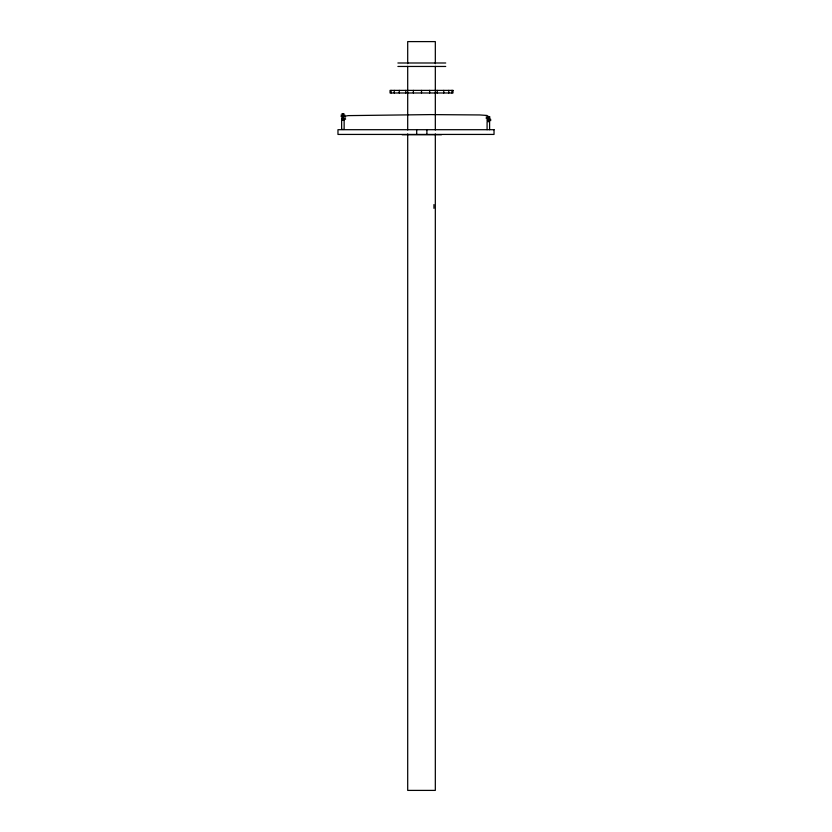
<?xml version="1.0" encoding="UTF-8"?>
<svg xmlns="http://www.w3.org/2000/svg" width="832" height="832" viewBox="0 0 832 832"><rect width="100%" height="100%" fill="white"/><g stroke="black" fill="none" stroke-linecap="round" stroke-linejoin="round"><path stroke-width="1.25" d="M343.876 116.355L348.244 115.617L430.539 114.598L479.752 114.951L486.949 115.45L489.102 116.99M397.894 62.993L445.713 62.993M397.894 66.456L445.713 66.456M341.858 113.838L344.084 113.838M341.037 115.097L344.906 115.097M341.037 116.355L344.906 116.355M487.448 116.646L489.226 116.646M486.127 116.99L489.996 116.99M341.723 117.967L345.592 117.967M486.127 118.248L489.996 118.248M341.723 119.226L345.592 119.226M486.928 119.35L490.797 119.35M486.928 120.609L490.797 120.609M402.116 134.732L441.49 134.732M489.601 129.698L489.601 121.68L487.084 121.68L487.084 129.698M451.901 90.386L451.901 92.986M448.76 90.386L448.76 92.986M443.758 90.386L443.758 92.986M437.247 90.386L437.247 92.986M435.323 63.7L435.323 41.6L407.701 41.6L407.701 63.7M435.323 66.3L435.323 130M435.323 133.9L435.323 790.4L407.701 790.4L407.701 133.9M433.961 204.568L433.961 208.343M429.655 90.386L429.655 92.986M426.899 129.698L426.899 134.43M421.512 90.386L421.512 92.986M416.707 129.698L416.707 134.43M413.369 90.386L413.369 92.986M407.701 66.3L407.701 130M405.777 90.386L405.777 92.986M399.266 90.386L399.266 92.986M394.264 90.386L394.264 92.986M391.123 90.386L391.123 92.986M343.19 113.838L343.19 115.097M343.19 116.355L343.19 120.13M342.774 113.838L342.774 115.097M342.774 116.355L342.774 120.13M341.942 117.967L341.942 119.226M452.972 90.386L390.052 90.386L390.052 92.986L452.972 92.986L452.972 90.386M344.146 120.13L341.63 120.13L341.63 129.407L344.146 129.407L344.146 120.13M494.031 129.698L337.969 129.698L337.969 134.43L494.031 134.43L494.031 129.698"/></g></svg>
